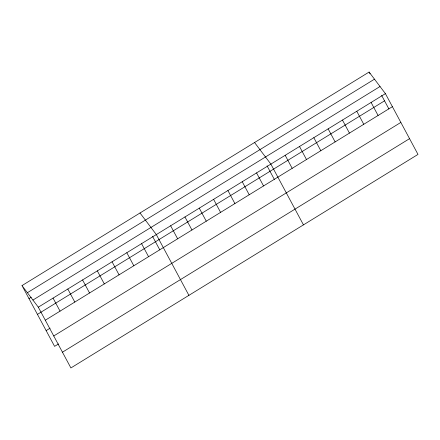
<?xml version="1.0" encoding="UTF-8"?>
<svg xmlns="http://www.w3.org/2000/svg" width="440" height="440" viewBox="0 0 440 440"><rect width="100%" height="100%" fill="white"/><g stroke="black" fill="none" stroke-linecap="round" stroke-linejoin="round"><path stroke-width="0.66" d="M22 285.588L369.105 72.05L385.413 93.638L418 154.413L70.895 367.95L38.308 307.175L22 285.588L54.588 346.363L58.559 343.921M27.379 292.716L374.484 79.172M28.991 298.628L31.262 297.231M32.928 300.053L380.034 86.51M38.308 307.175L385.413 93.638M37.438 314.38L384.543 100.843M45.298 320.216L392.403 106.672M46.14 330.611L50.111 328.168M53.746 335.968L400.851 122.425M62.447 352.198L409.552 138.655M254.562 142.516L270.87 164.104L303.457 224.879M140.013 212.988L156.321 234.575L188.909 295.35M369.105 72.05L370.057 73.826M381.618 95.387L388.894 108.955M371.096 102.443L378.087 115.484M356.774 111.254L363.77 124.289M342.458 120.059L349.448 133.1M328.141 128.871L335.132 141.906M313.825 137.676L320.815 150.716M299.502 146.487L306.493 159.528M285.186 155.298L292.177 168.333M267.075 165.858L274.351 179.421M256.548 172.915L263.544 185.95M242.231 181.72L249.222 194.761M227.915 190.531L234.905 203.566M213.598 199.337L220.589 212.377M199.276 208.148L206.267 221.188M184.96 216.953L191.95 229.994M170.643 225.764L177.634 238.805M152.531 236.324L159.803 249.893M141.57 243.65L148.561 256.685M126.819 252.725L133.81 265.76M112.068 261.8L119.059 274.835M97.317 270.875L104.308 283.916M82.566 279.95L89.557 292.991M67.81 289.025L74.805 302.066M53.059 298.1L60.049 311.141"/></g></svg>
